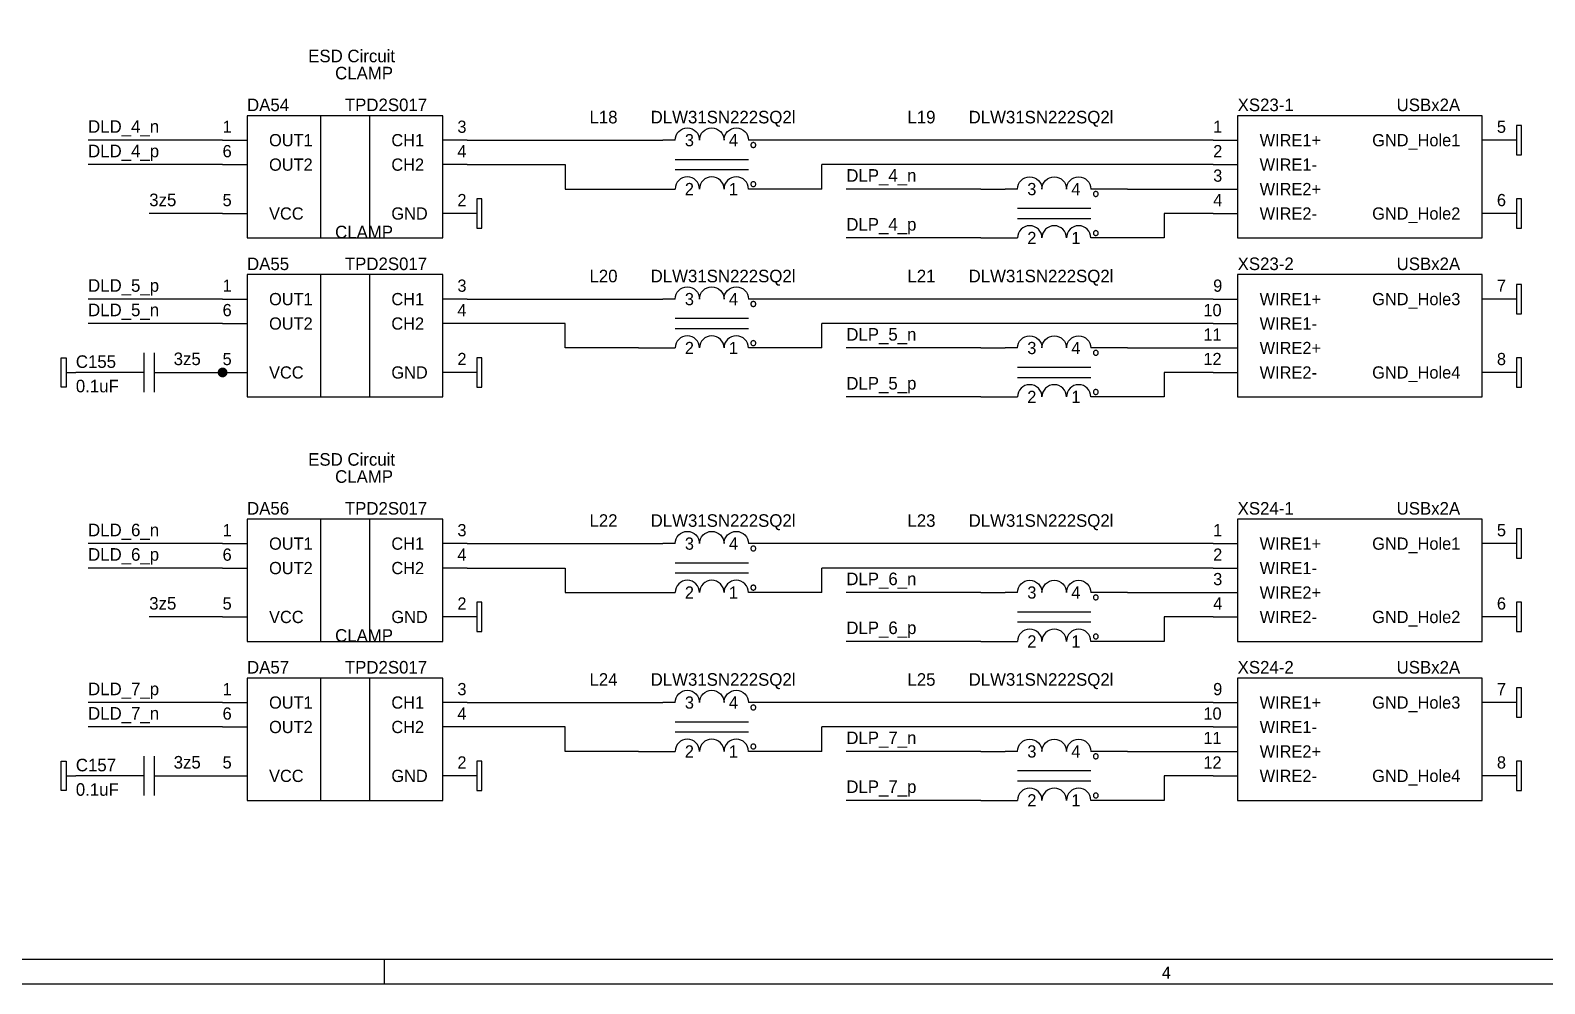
# Model space of a CAD drawing. Extents: x -0.1 to 32.2, y 0.1 to 20.3.
# Drawn here: x 5.11 to 11.31, y 0.1 to 4 of the extents above; entities that cross this region are included whole.
import ezdxf

# ---------------------------------------------------------------- set-up
doc = ezdxf.new("R2010")
doc.units = 0

msp = doc.modelspace()

# ---------------------------------------------------------------- linework, layer by layer
at = {"layer": 'PARTS'}
for p, q in [((5.9, 3.55), (6, 3.55)), ((6.9, 3.55), (6.8, 3.55)), ((7.6, 3.55), (7.7, 3.55)), ((8.2, 3.55), (8.1, 3.55)), ((9.95, 3.55), (10.05, 3.55)), ((11.15, 3.55), (11.05, 3.55)), ((5.9, 3.45), (6, 3.45)), ((6.9, 3.45), (6.8, 3.45)), ((9.95, 3.45), (10.05, 3.45)), ((7.6, 3.35), (7.7, 3.35)), ((8.2, 3.35), (8.1, 3.35)), ((9, 3.35), (9.1, 3.35)), ((9.6, 3.35), (9.5, 3.35)), ((9.95, 3.35), (10.05, 3.35)), ((5.9, 3.25), (6, 3.25)), ((6.9, 3.25), (6.8, 3.25)), ((9.95, 3.25), (10.05, 3.25)), ((11.15, 3.25), (11.05, 3.25)), ((9, 3.15), (9.1, 3.15)), ((9.6, 3.15), (9.5, 3.15)), ((5.9, 2.9), (6, 2.9)), ((6.9, 2.9), (6.8, 2.9)), ((7.6, 2.9), (7.7, 2.9)), ((8.2, 2.9), (8.1, 2.9)), ((9.95, 2.9), (10.05, 2.9)), ((11.15, 2.9), (11.05, 2.9)), ((5.9, 2.8), (6, 2.8)), ((6.9, 2.8), (6.8, 2.8)), ((9.95, 2.8), (10.05, 2.8)), ((7.6, 2.7), (7.7, 2.7)), ((8.2, 2.7), (8.1, 2.7)), ((9, 2.7), (9.1, 2.7)), ((9.6, 2.7), (9.5, 2.7)), ((9.95, 2.7), (10.05, 2.7)), ((5.9, 2.6), (6, 2.6)), ((6.9, 2.6), (6.8, 2.6)), ((9.95, 2.6), (10.05, 2.6)), ((11.15, 2.6), (11.05, 2.6)), ((9, 2.5), (9.1, 2.5)), ((9.6, 2.5), (9.5, 2.5)), ((5.9, 1.9), (6, 1.9)), ((6.9, 1.9), (6.8, 1.9)), ((7.6, 1.9), (7.7, 1.9)), ((8.2, 1.9), (8.1, 1.9)), ((9.95, 1.9), (10.05, 1.9)), ((11.15, 1.9), (11.05, 1.9)), ((5.9, 1.8), (6, 1.8)), ((6.9, 1.8), (6.8, 1.8)), ((9.95, 1.8), (10.05, 1.8)), ((7.6, 1.7), (7.7, 1.7)), ((8.2, 1.7), (8.1, 1.7)), ((9, 1.7), (9.1, 1.7)), ((9.6, 1.7), (9.5, 1.7)), ((9.95, 1.7), (10.05, 1.7)), ((5.9, 1.6), (6, 1.6)), ((6.9, 1.6), (6.8, 1.6)), ((9.95, 1.6), (10.05, 1.6)), ((11.15, 1.6), (11.05, 1.6)), ((9, 1.5), (9.1, 1.5)), ((9.6, 1.5), (9.5, 1.5)), ((5.9, 1.25), (6, 1.25)), ((6.9, 1.25), (6.8, 1.25)), ((7.6, 1.25), (7.7, 1.25)), ((8.2, 1.25), (8.1, 1.25)), ((9.95, 1.25), (10.05, 1.25)), ((11.15, 1.25), (11.05, 1.25)), ((5.9, 1.15), (6, 1.15)), ((6.9, 1.15), (6.8, 1.15)), ((9.95, 1.15), (10.05, 1.15)), ((7.6, 1.05), (7.7, 1.05)), ((8.2, 1.05), (8.1, 1.05)), ((9, 1.05), (9.1, 1.05)), ((9.6, 1.05), (9.5, 1.05)), ((9.95, 1.05), (10.05, 1.05)), ((5.9, 0.95), (6, 0.95)), ((6.9, 0.95), (6.8, 0.95)), ((9.95, 0.95), (10.05, 0.95)), ((11.15, 0.95), (11.05, 0.95)), ((9, 0.85), (9.1, 0.85)), ((9.6, 0.85), (9.5, 0.85))]:
    msp.add_line(p, q, dxfattribs=at)
for points in [[(6.8, 3.65), (6, 3.65), (6, 3.15), (6.8, 3.15)], [(11.05, 3.65), (10.05, 3.65), (10.05, 3.15), (11.05, 3.15)], [(6.8, 3), (6, 3), (6, 2.5), (6.8, 2.5)], [(11.05, 3), (10.05, 3), (10.05, 2.5), (11.05, 2.5)], [(6.8, 2), (6, 2), (6, 1.5), (6.8, 1.5)], [(11.05, 2), (10.05, 2), (10.05, 1.5), (11.05, 1.5)], [(6.8, 1.35), (6, 1.35), (6, 0.85), (6.8, 0.85)], [(11.05, 1.35), (10.05, 1.35), (10.05, 0.85), (11.05, 0.85)]]:
    msp.add_lwpolyline(points, close=True, dxfattribs=at)
for points in [[(6.3, 3.65), (6.3, 3.15)], [(6.5, 3.65), (6.5, 3.15)], [(11.21, 3.61), (11.19, 3.61)], [(11.19, 3.61), (11.19, 3.49)], [(11.21, 3.49), (11.21, 3.61)], [(7.75, 3.55), (7.7, 3.55)], [(8.1, 3.55), (8.05, 3.55)], [(11.19, 3.55), (11.15, 3.55)], [(8.05, 3.47), (7.75, 3.47)], [(11.19, 3.49), (11.21, 3.49)], [(7.75, 3.43), (8.05, 3.43)], [(7.7, 3.35), (7.75, 3.35)], [(8.1, 3.35), (8.05, 3.35)], [(9.15, 3.35), (9.1, 3.35)], [(9.5, 3.35), (9.45, 3.35)], [(6.96, 3.31), (6.94, 3.31)], [(6.94, 3.31), (6.94, 3.19)], [(6.96, 3.19), (6.96, 3.31)], [(11.21, 3.31), (11.19, 3.31)], [(11.19, 3.31), (11.19, 3.19)], [(11.21, 3.19), (11.21, 3.31)], [(6.94, 3.25), (6.9, 3.25)], [(9.45, 3.27), (9.15, 3.27)], [(9.15, 3.23), (9.45, 3.23)], [(11.19, 3.25), (11.15, 3.25)], [(6.94, 3.19), (6.96, 3.19)], [(11.19, 3.19), (11.21, 3.19)], [(9.1, 3.15), (9.15, 3.15)], [(9.5, 3.15), (9.45, 3.15)], [(6.3, 3), (6.3, 2.5)], [(6.5, 3), (6.5, 2.5)], [(11.21, 2.96), (11.19, 2.96)], [(11.19, 2.96), (11.19, 2.84)], [(11.21, 2.84), (11.21, 2.96)], [(7.75, 2.9), (7.7, 2.9)], [(8.1, 2.9), (8.05, 2.9)], [(11.19, 2.9), (11.15, 2.9)], [(8.05, 2.82), (7.75, 2.82)], [(11.19, 2.84), (11.21, 2.84)], [(7.75, 2.78), (8.05, 2.78)], [(5.58, 2.52), (5.58, 2.68)], [(5.62, 2.68), (5.62, 2.52)], [(7.7, 2.7), (7.75, 2.7)], [(8.1, 2.7), (8.05, 2.7)], [(9.15, 2.7), (9.1, 2.7)], [(9.5, 2.7), (9.45, 2.7)], [(5.24, 2.54), (5.24, 2.66)], [(5.24, 2.66), (5.26, 2.66)], [(5.26, 2.66), (5.26, 2.54)], [(6.96, 2.66), (6.94, 2.66)], [(6.94, 2.66), (6.94, 2.54)], [(6.96, 2.54), (6.96, 2.66)], [(9.45, 2.62), (9.15, 2.62)], [(11.21, 2.66), (11.19, 2.66)], [(11.19, 2.66), (11.19, 2.54)], [(11.21, 2.54), (11.21, 2.66)], [(5.26, 2.54), (5.24, 2.54)], [(5.26, 2.6), (5.3, 2.6)], [(5.58, 2.6), (5.5, 2.6)], [(5.62, 2.6), (5.7, 2.6)], [(6.94, 2.6), (6.9, 2.6)], [(6.94, 2.54), (6.96, 2.54)], [(9.15, 2.58), (9.45, 2.58)], [(11.19, 2.6), (11.15, 2.6)], [(11.19, 2.54), (11.21, 2.54)], [(9.1, 2.5), (9.15, 2.5)], [(9.5, 2.5), (9.45, 2.5)], [(6.3, 2), (6.3, 1.5)], [(6.5, 2), (6.5, 1.5)], [(11.21, 1.96), (11.19, 1.96)], [(11.19, 1.96), (11.19, 1.84)], [(11.21, 1.84), (11.21, 1.96)], [(7.75, 1.9), (7.7, 1.9)], [(8.1, 1.9), (8.05, 1.9)], [(11.19, 1.9), (11.15, 1.9)], [(8.05, 1.82), (7.75, 1.82)], [(11.19, 1.84), (11.21, 1.84)], [(7.75, 1.78), (8.05, 1.78)], [(7.7, 1.7), (7.75, 1.7)], [(8.1, 1.7), (8.05, 1.7)], [(9.15, 1.7), (9.1, 1.7)], [(9.5, 1.7), (9.45, 1.7)], [(6.96, 1.66), (6.94, 1.66)], [(6.94, 1.66), (6.94, 1.54)], [(6.96, 1.54), (6.96, 1.66)], [(9.45, 1.62), (9.15, 1.62)], [(11.21, 1.66), (11.19, 1.66)], [(11.19, 1.66), (11.19, 1.54)], [(11.21, 1.54), (11.21, 1.66)], [(6.94, 1.6), (6.9, 1.6)], [(9.15, 1.58), (9.45, 1.58)], [(11.19, 1.6), (11.15, 1.6)], [(6.94, 1.54), (6.96, 1.54)], [(9.1, 1.5), (9.15, 1.5)], [(9.5, 1.5), (9.45, 1.5)], [(11.19, 1.54), (11.21, 1.54)], [(6.3, 1.35), (6.3, 0.85)], [(6.5, 1.35), (6.5, 0.85)], [(11.21, 1.31), (11.19, 1.31)], [(11.19, 1.31), (11.19, 1.19)], [(11.21, 1.19), (11.21, 1.31)], [(7.75, 1.25), (7.7, 1.25)], [(8.1, 1.25), (8.05, 1.25)], [(11.19, 1.25), (11.15, 1.25)], [(11.19, 1.19), (11.21, 1.19)], [(8.05, 1.17), (7.75, 1.17)], [(7.75, 1.13), (8.05, 1.13)], [(5.24, 0.89), (5.24, 1.01)], [(5.24, 1.01), (5.26, 1.01)], [(5.26, 1.01), (5.26, 0.89)], [(5.58, 0.87), (5.58, 1.03)], [(5.62, 1.03), (5.62, 0.87)], [(6.96, 1.01), (6.94, 1.01)], [(6.94, 1.01), (6.94, 0.89)], [(6.96, 0.89), (6.96, 1.01)], [(7.7, 1.05), (7.75, 1.05)], [(8.1, 1.05), (8.05, 1.05)], [(9.15, 1.05), (9.1, 1.05)], [(9.5, 1.05), (9.45, 1.05)], [(11.21, 1.01), (11.19, 1.01)], [(11.19, 1.01), (11.19, 0.89)], [(11.21, 0.89), (11.21, 1.01)], [(5.26, 0.95), (5.3, 0.95)], [(5.58, 0.95), (5.5, 0.95)], [(5.62, 0.95), (5.7, 0.95)], [(6.94, 0.95), (6.9, 0.95)], [(9.45, 0.97), (9.15, 0.97)], [(9.15, 0.93), (9.45, 0.93)], [(11.19, 0.95), (11.15, 0.95)], [(5.26, 0.89), (5.24, 0.89)], [(6.94, 0.89), (6.96, 0.89)], [(11.19, 0.89), (11.21, 0.89)], [(9.1, 0.85), (9.15, 0.85)], [(9.5, 0.85), (9.45, 0.85)]]:
    msp.add_lwpolyline(points, dxfattribs=at)
for points in [[(7.75, 3.55, -1), (7.85, 3.55)], [(7.85, 3.55, -1), (7.95, 3.55)], [(7.95, 3.55, -1), (8.05, 3.55)], [(7.85, 3.35, 1), (7.75, 3.35)], [(7.95, 3.35, 1), (7.85, 3.35)], [(8.05, 3.35, 1), (7.95, 3.35)], [(9.15, 3.35, -1), (9.25, 3.35)], [(9.25, 3.35, -1), (9.35, 3.35)], [(9.35, 3.35, -1), (9.45, 3.35)], [(9.25, 3.15, 1), (9.15, 3.15)], [(9.35, 3.15, 1), (9.25, 3.15)], [(9.45, 3.15, 1), (9.35, 3.15)], [(7.75, 2.9, -1), (7.85, 2.9)], [(7.85, 2.9, -1), (7.95, 2.9)], [(7.95, 2.9, -1), (8.05, 2.9)], [(7.85, 2.7, 1), (7.75, 2.7)], [(7.95, 2.7, 1), (7.85, 2.7)], [(8.05, 2.7, 1), (7.95, 2.7)], [(9.15, 2.7, -1), (9.25, 2.7)], [(9.25, 2.7, -1), (9.35, 2.7)], [(9.35, 2.7, -1), (9.45, 2.7)], [(9.25, 2.5, 1), (9.15, 2.5)], [(9.35, 2.5, 1), (9.25, 2.5)], [(9.45, 2.5, 1), (9.35, 2.5)], [(7.75, 1.9, -1), (7.85, 1.9)], [(7.85, 1.9, -1), (7.95, 1.9)], [(7.95, 1.9, -1), (8.05, 1.9)], [(7.85, 1.7, 1), (7.75, 1.7)], [(7.95, 1.7, 1), (7.85, 1.7)], [(8.05, 1.7, 1), (7.95, 1.7)], [(9.15, 1.7, -1), (9.25, 1.7)], [(9.25, 1.7, -1), (9.35, 1.7)], [(9.35, 1.7, -1), (9.45, 1.7)], [(9.25, 1.5, 1), (9.15, 1.5)], [(9.35, 1.5, 1), (9.25, 1.5)], [(9.45, 1.5, 1), (9.35, 1.5)], [(7.75, 1.25, -1), (7.85, 1.25)], [(7.85, 1.25, -1), (7.95, 1.25)], [(7.95, 1.25, -1), (8.05, 1.25)], [(7.85, 1.05, 1), (7.75, 1.05)], [(7.95, 1.05, 1), (7.85, 1.05)], [(8.05, 1.05, 1), (7.95, 1.05)], [(9.15, 1.05, -1), (9.25, 1.05)], [(9.25, 1.05, -1), (9.35, 1.05)], [(9.35, 1.05, -1), (9.45, 1.05)], [(9.25, 0.85, 1), (9.15, 0.85)], [(9.35, 0.85, 1), (9.25, 0.85)], [(9.45, 0.85, 1), (9.35, 0.85)]]:
    msp.add_lwpolyline(points, format="xyb", dxfattribs=at)
for points in [[(8.08, 3.53, 0.0985), (8.0792, 3.5338, 0.0985), (8.0771, 3.5371, 0.0985), (8.0738, 3.5392, 0.0985), (8.07, 3.54, 0.0985), (8.0662, 3.5392, 0.0985), (8.0629, 3.5371, 0.0985), (8.0608, 3.5338, 0.0985), (8.06, 3.53, 0.0985), (8.0608, 3.5262, 0.0985), (8.0629, 3.5229, 0.0985), (8.0662, 3.5208, 0.0985), (8.07, 3.52, 0.0985), (8.0738, 3.5208, 0.0985), (8.0771, 3.5229, 0.0985), (8.0792, 3.5262, 0.0985)], [(8.08, 3.37, 0.0985), (8.0792, 3.3738, 0.0985), (8.0771, 3.3771, 0.0985), (8.0738, 3.3792, 0.0985), (8.07, 3.38, 0.0985), (8.0662, 3.3792, 0.0985), (8.0629, 3.3771, 0.0985), (8.0608, 3.3738, 0.0985), (8.06, 3.37, 0.0985), (8.0608, 3.3662, 0.0985), (8.0629, 3.3629, 0.0985), (8.0662, 3.3608, 0.0985), (8.07, 3.36, 0.0985), (8.0738, 3.3608, 0.0985), (8.0771, 3.3629, 0.0985), (8.0792, 3.3662, 0.0985)], [(9.48, 3.33, 0.0985), (9.4792, 3.3338, 0.0985), (9.4771, 3.3371, 0.0985), (9.4738, 3.3392, 0.0985), (9.47, 3.34, 0.0985), (9.4662, 3.3392, 0.0985), (9.4629, 3.3371, 0.0985), (9.4608, 3.3338, 0.0985), (9.46, 3.33, 0.0985), (9.4608, 3.3262, 0.0985), (9.4629, 3.3229, 0.0985), (9.4662, 3.3208, 0.0985), (9.47, 3.32, 0.0985), (9.4738, 3.3208, 0.0985), (9.4771, 3.3229, 0.0985), (9.4792, 3.3262, 0.0985)], [(9.48, 3.17, 0.0985), (9.4792, 3.1738, 0.0985), (9.4771, 3.1771, 0.0985), (9.4738, 3.1792, 0.0985), (9.47, 3.18, 0.0985), (9.4662, 3.1792, 0.0985), (9.4629, 3.1771, 0.0985), (9.4608, 3.1738, 0.0985), (9.46, 3.17, 0.0985), (9.4608, 3.1662, 0.0985), (9.4629, 3.1629, 0.0985), (9.4662, 3.1608, 0.0985), (9.47, 3.16, 0.0985), (9.4738, 3.1608, 0.0985), (9.4771, 3.1629, 0.0985), (9.4792, 3.1662, 0.0985)], [(8.08, 2.88, 0.0985), (8.0792, 2.8838, 0.0985), (8.0771, 2.8871, 0.0985), (8.0738, 2.8892, 0.0985), (8.07, 2.89, 0.0985), (8.0662, 2.8892, 0.0985), (8.0629, 2.8871, 0.0985), (8.0608, 2.8838, 0.0985), (8.06, 2.88, 0.0985), (8.0608, 2.8762, 0.0985), (8.0629, 2.8729, 0.0985), (8.0662, 2.8708, 0.0985), (8.07, 2.87, 0.0985), (8.0738, 2.8708, 0.0985), (8.0771, 2.8729, 0.0985), (8.0792, 2.8762, 0.0985)], [(8.08, 2.72, 0.0985), (8.0792, 2.7238, 0.0985), (8.0771, 2.7271, 0.0985), (8.0738, 2.7292, 0.0985), (8.07, 2.73, 0.0985), (8.0662, 2.7292, 0.0985), (8.0629, 2.7271, 0.0985), (8.0608, 2.7238, 0.0985), (8.06, 2.72, 0.0985), (8.0608, 2.7162, 0.0985), (8.0629, 2.7129, 0.0985), (8.0662, 2.7108, 0.0985), (8.07, 2.71, 0.0985), (8.0738, 2.7108, 0.0985), (8.0771, 2.7129, 0.0985), (8.0792, 2.7162, 0.0985)], [(9.48, 2.68, 0.0985), (9.4792, 2.6838, 0.0985), (9.4771, 2.6871, 0.0985), (9.4738, 2.6892, 0.0985), (9.47, 2.69, 0.0985), (9.4662, 2.6892, 0.0985), (9.4629, 2.6871, 0.0985), (9.4608, 2.6838, 0.0985), (9.46, 2.68, 0.0985), (9.4608, 2.6762, 0.0985), (9.4629, 2.6729, 0.0985), (9.4662, 2.6708, 0.0985), (9.47, 2.67, 0.0985), (9.4738, 2.6708, 0.0985), (9.4771, 2.6729, 0.0985), (9.4792, 2.6762, 0.0985)], [(9.48, 2.52, 0.0985), (9.4792, 2.5238, 0.0985), (9.4771, 2.5271, 0.0985), (9.4738, 2.5292, 0.0985), (9.47, 2.53, 0.0985), (9.4662, 2.5292, 0.0985), (9.4629, 2.5271, 0.0985), (9.4608, 2.5238, 0.0985), (9.46, 2.52, 0.0985), (9.4608, 2.5162, 0.0985), (9.4629, 2.5129, 0.0985), (9.4662, 2.5108, 0.0985), (9.47, 2.51, 0.0985), (9.4738, 2.5108, 0.0985), (9.4771, 2.5129, 0.0985), (9.4792, 2.5162, 0.0985)], [(8.08, 1.88, 0.0985), (8.0792, 1.8838, 0.0985), (8.0771, 1.8871, 0.0985), (8.0738, 1.8892, 0.0985), (8.07, 1.89, 0.0985), (8.0662, 1.8892, 0.0985), (8.0629, 1.8871, 0.0985), (8.0608, 1.8838, 0.0985), (8.06, 1.88, 0.0985), (8.0608, 1.8762, 0.0985), (8.0629, 1.8729, 0.0985), (8.0662, 1.8708, 0.0985), (8.07, 1.87, 0.0985), (8.0738, 1.8708, 0.0985), (8.0771, 1.8729, 0.0985), (8.0792, 1.8762, 0.0985)], [(8.08, 1.72, 0.0985), (8.0792, 1.7238, 0.0985), (8.0771, 1.7271, 0.0985), (8.0738, 1.7292, 0.0985), (8.07, 1.73, 0.0985), (8.0662, 1.7292, 0.0985), (8.0629, 1.7271, 0.0985), (8.0608, 1.7238, 0.0985), (8.06, 1.72, 0.0985), (8.0608, 1.7162, 0.0985), (8.0629, 1.7129, 0.0985), (8.0662, 1.7108, 0.0985), (8.07, 1.71, 0.0985), (8.0738, 1.7108, 0.0985), (8.0771, 1.7129, 0.0985), (8.0792, 1.7162, 0.0985)], [(9.48, 1.68, 0.0985), (9.4792, 1.6838, 0.0985), (9.4771, 1.6871, 0.0985), (9.4738, 1.6892, 0.0985), (9.47, 1.69, 0.0985), (9.4662, 1.6892, 0.0985), (9.4629, 1.6871, 0.0985), (9.4608, 1.6838, 0.0985), (9.46, 1.68, 0.0985), (9.4608, 1.6762, 0.0985), (9.4629, 1.6729, 0.0985), (9.4662, 1.6708, 0.0985), (9.47, 1.67, 0.0985), (9.4738, 1.6708, 0.0985), (9.4771, 1.6729, 0.0985), (9.4792, 1.6762, 0.0985)], [(9.48, 1.52, 0.0985), (9.4792, 1.5238, 0.0985), (9.4771, 1.5271, 0.0985), (9.4738, 1.5292, 0.0985), (9.47, 1.53, 0.0985), (9.4662, 1.5292, 0.0985), (9.4629, 1.5271, 0.0985), (9.4608, 1.5238, 0.0985), (9.46, 1.52, 0.0985), (9.4608, 1.5162, 0.0985), (9.4629, 1.5129, 0.0985), (9.4662, 1.5108, 0.0985), (9.47, 1.51, 0.0985), (9.4738, 1.5108, 0.0985), (9.4771, 1.5129, 0.0985), (9.4792, 1.5162, 0.0985)], [(8.08, 1.23, 0.0985), (8.0792, 1.2338, 0.0985), (8.0771, 1.2371, 0.0985), (8.0738, 1.2392, 0.0985), (8.07, 1.24, 0.0985), (8.0662, 1.2392, 0.0985), (8.0629, 1.2371, 0.0985), (8.0608, 1.2338, 0.0985), (8.06, 1.23, 0.0985), (8.0608, 1.2262, 0.0985), (8.0629, 1.2229, 0.0985), (8.0662, 1.2208, 0.0985), (8.07, 1.22, 0.0985), (8.0738, 1.2208, 0.0985), (8.0771, 1.2229, 0.0985), (8.0792, 1.2262, 0.0985)], [(8.08, 1.07, 0.0985), (8.0792, 1.0738, 0.0985), (8.0771, 1.0771, 0.0985), (8.0738, 1.0792, 0.0985), (8.07, 1.08, 0.0985), (8.0662, 1.0792, 0.0985), (8.0629, 1.0771, 0.0985), (8.0608, 1.0738, 0.0985), (8.06, 1.07, 0.0985), (8.0608, 1.0662, 0.0985), (8.0629, 1.0629, 0.0985), (8.0662, 1.0608, 0.0985), (8.07, 1.06, 0.0985), (8.0738, 1.0608, 0.0985), (8.0771, 1.0629, 0.0985), (8.0792, 1.0662, 0.0985)], [(9.48, 1.03, 0.0985), (9.4792, 1.0338, 0.0985), (9.4771, 1.0371, 0.0985), (9.4738, 1.0392, 0.0985), (9.47, 1.04, 0.0985), (9.4662, 1.0392, 0.0985), (9.4629, 1.0371, 0.0985), (9.4608, 1.0338, 0.0985), (9.46, 1.03, 0.0985), (9.4608, 1.0262, 0.0985), (9.4629, 1.0229, 0.0985), (9.4662, 1.0208, 0.0985), (9.47, 1.02, 0.0985), (9.4738, 1.0208, 0.0985), (9.4771, 1.0229, 0.0985), (9.4792, 1.0262, 0.0985)], [(9.48, 0.87, 0.0985), (9.4792, 0.8738, 0.0985), (9.4771, 0.8771, 0.0985), (9.4738, 0.8792, 0.0985), (9.47, 0.88, 0.0985), (9.4662, 0.8792, 0.0985), (9.4629, 0.8771, 0.0985), (9.4608, 0.8738, 0.0985), (9.46, 0.87, 0.0985), (9.4608, 0.8662, 0.0985), (9.4629, 0.8629, 0.0985), (9.4662, 0.8608, 0.0985), (9.47, 0.86, 0.0985), (9.4738, 0.8608, 0.0985), (9.4771, 0.8629, 0.0985), (9.4792, 0.8662, 0.0985)]]:
    msp.add_lwpolyline(points, format="xyb", close=True, dxfattribs=at)
at = {"layer": 'TITLE'}
for points in [[(-0.1, 0.1), (32.1, 0.1), (32.1, 20.3), (-0.1, 20.3)], [(0, 0.2), (32, 0.2), (32, 20.2), (0, 20.2)]]:
    msp.add_lwpolyline(points, close=True, dxfattribs=at)
msp.add_lwpolyline([(6.56, 0.2), (6.56, 0.1)], dxfattribs=at)
at = {"layer": 'WIRE'}
for points in [[(5.9, 3.55), (5.35, 3.55)], [(6.9, 3.55), (7.6, 3.55)], [(9.95, 3.55), (8.2, 3.55)], [(5.9, 3.45), (5.35, 3.45)], [(6.9, 3.45), (7.3, 3.45)], [(7.3, 3.45), (7.3, 3.35)], [(8.35, 3.35), (8.35, 3.45)], [(9.95, 3.45), (8.35, 3.45)], [(7.3, 3.35), (7.6, 3.35)], [(8.35, 3.35), (8.2, 3.35)], [(9, 3.35), (8.45, 3.35)], [(9.6, 3.35), (9.95, 3.35)], [(5.9, 3.25), (5.6, 3.25)], [(9.95, 3.25), (9.75, 3.25)], [(9.75, 3.25), (9.75, 3.15)], [(9, 3.15), (8.45, 3.15)], [(9.75, 3.15), (9.6, 3.15)], [(5.9, 2.9), (5.35, 2.9)], [(6.9, 2.9), (7.6, 2.9)], [(9.95, 2.9), (8.2, 2.9)], [(5.9, 2.8), (5.35, 2.8)], [(7.3, 2.8), (6.9, 2.8)], [(7.3, 2.7), (7.3, 2.8)], [(8.35, 2.7), (8.35, 2.8)], [(9.95, 2.8), (8.35, 2.8)], [(7.6, 2.7), (7.3, 2.7)], [(8.35, 2.7), (8.2, 2.7)], [(9, 2.7), (8.45, 2.7)], [(9.6, 2.7), (9.95, 2.7)], [(5.5, 2.6), (5.3, 2.6)], [(5.7, 2.6), (5.9, 2.6)], [(5.9, 2.6), (5.95, 2.6)], [(9.95, 2.6), (9.75, 2.6)], [(9.75, 2.6), (9.75, 2.5)], [(9, 2.5), (8.45, 2.5)], [(9.75, 2.5), (9.6, 2.5)], [(5.9, 1.9), (5.35, 1.9)], [(6.9, 1.9), (7.6, 1.9)], [(9.95, 1.9), (8.2, 1.9)], [(5.9, 1.8), (5.35, 1.8)], [(6.9, 1.8), (7.3, 1.8)], [(7.3, 1.8), (7.3, 1.7)], [(8.35, 1.7), (8.35, 1.8)], [(9.95, 1.8), (8.35, 1.8)], [(7.3, 1.7), (7.6, 1.7)], [(8.35, 1.7), (8.2, 1.7)], [(9, 1.7), (8.45, 1.7)], [(9.6, 1.7), (9.95, 1.7)], [(5.9, 1.6), (5.6, 1.6)], [(9.95, 1.6), (9.75, 1.6)], [(9.75, 1.6), (9.75, 1.5)], [(9, 1.5), (8.45, 1.5)], [(9.75, 1.5), (9.6, 1.5)], [(5.9, 1.25), (5.35, 1.25)], [(6.9, 1.25), (7.6, 1.25)], [(9.95, 1.25), (8.2, 1.25)], [(5.9, 1.15), (5.35, 1.15)], [(7.3, 1.15), (6.9, 1.15)], [(7.3, 1.05), (7.3, 1.15)], [(8.35, 1.05), (8.35, 1.15)], [(9.95, 1.15), (8.35, 1.15)], [(7.6, 1.05), (7.3, 1.05)], [(8.35, 1.05), (8.2, 1.05)], [(9, 1.05), (8.45, 1.05)], [(9.6, 1.05), (9.95, 1.05)], [(5.5, 0.95), (5.3, 0.95)], [(5.7, 0.95), (5.9, 0.95)], [(9.95, 0.95), (9.75, 0.95)], [(9.75, 0.95), (9.75, 0.85)], [(9, 0.85), (8.45, 0.85)], [(9.75, 0.85), (9.6, 0.85)]]:
    msp.add_lwpolyline(points, dxfattribs=at)
at = {"layer": 'WIRE', "const_width": 0.02}
msp.add_lwpolyline([(5.89, 2.6, 1), (5.91, 2.6, 1)], format="xyb", close=True, dxfattribs=at)

# ---------------------------------------------------------------- texts
at = {"layer": 'COMMENTS'}
for p in [(6.25, 3.8686), (6.25, 2.2186)]:
    msp.add_text('ESD Circuit', height=0.0514, dxfattribs=at).set_placement(p)
at = {"layer": 'PARTS'}
for s, p in [('1', (5.9, 3.58)), ('3', (6.86, 3.58)), ('1', (9.95, 3.58)), ('5', (11.11, 3.58)), ('6', (5.9, 3.48)), ('OUT1', (6.09, 3.525)), ('CH1', (6.59, 3.525)), ('4', (6.86, 3.48)), ('3', (7.79, 3.525)), ('4', (7.97, 3.525)), ('2', (9.95, 3.48)), ('WIRE1+', (10.14, 3.525)), ('GND_Hole1', (10.6, 3.525)), ('OUT2', (6.09, 3.425)), ('CH2', (6.59, 3.425)), ('WIRE1-', (10.14, 3.425)), ('3', (9.95, 3.38)), ('2', (7.79, 3.325)), ('1', (7.97, 3.325)), ('3', (9.19, 3.325)), ('4', (9.37, 3.325)), ('WIRE2+', (10.14, 3.325)), ('5', (5.9, 3.28)), ('2', (6.86, 3.28)), ('4', (9.95, 3.28)), ('6', (11.11, 3.28)), ('VCC', (6.09, 3.225)), ('GND', (6.59, 3.225)), ('WIRE2-', (10.14, 3.225)), ('GND_Hole2', (10.6, 3.225)), ('2', (9.19, 3.125)), ('1', (9.37, 3.125)), ('1', (5.9, 2.93)), ('3', (6.86, 2.93)), ('9', (9.95, 2.93)), ('7', (11.11, 2.93)), ('OUT1', (6.09, 2.875)), ('CH1', (6.59, 2.875)), ('3', (7.79, 2.875)), ('4', (7.97, 2.875)), ('WIRE1+', (10.14, 2.875)), ('GND_Hole3', (10.6, 2.875)), ('6', (5.9, 2.83)), ('4', (6.86, 2.83)), ('10', (9.91, 2.83)), ('OUT2', (6.09, 2.775)), ('CH2', (6.59, 2.775)), ('WIRE1-', (10.14, 2.775)), ('2', (7.79, 2.675)), ('1', (7.97, 2.675)), ('3', (9.19, 2.675)), ('4', (9.37, 2.675)), ('11', (9.91, 2.73)), ('WIRE2+', (10.14, 2.675)), ('5', (5.9, 2.63)), ('2', (6.86, 2.63)), ('12', (9.91, 2.63)), ('8', (11.11, 2.63)), ('VCC', (6.09, 2.575)), ('GND', (6.59, 2.575)), ('WIRE2-', (10.14, 2.575)), ('GND_Hole4', (10.6, 2.575)), ('2', (9.19, 2.475)), ('1', (9.37, 2.475)), ('1', (5.9, 1.93)), ('OUT1', (6.09, 1.875)), ('CH1', (6.59, 1.875)), ('3', (6.86, 1.93)), ('3', (7.79, 1.875)), ('4', (7.97, 1.875)), ('1', (9.95, 1.93)), ('WIRE1+', (10.14, 1.875)), ('GND_Hole1', (10.6, 1.875)), ('5', (11.11, 1.93)), ('6', (5.9, 1.83)), ('4', (6.86, 1.83)), ('2', (9.95, 1.83)), ('OUT2', (6.09, 1.775)), ('CH2', (6.59, 1.775)), ('WIRE1-', (10.14, 1.775)), ('3', (9.95, 1.73)), ('5', (5.9, 1.63)), ('2', (6.86, 1.63)), ('2', (7.79, 1.675)), ('1', (7.97, 1.675)), ('3', (9.19, 1.675)), ('4', (9.37, 1.675)), ('4', (9.95, 1.63)), ('WIRE2+', (10.14, 1.675)), ('6', (11.11, 1.63)), ('VCC', (6.09, 1.575)), ('GND', (6.59, 1.575)), ('WIRE2-', (10.14, 1.575)), ('GND_Hole2', (10.6, 1.575)), ('2', (9.19, 1.475)), ('1', (9.37, 1.475)), ('1', (5.9, 1.28)), ('3', (6.86, 1.28)), ('9', (9.95, 1.28)), ('7', (11.11, 1.28)), ('OUT1', (6.09, 1.225)), ('CH1', (6.59, 1.225)), ('3', (7.79, 1.225)), ('4', (7.97, 1.225)), ('WIRE1+', (10.14, 1.225)), ('GND_Hole3', (10.6, 1.225)), ('6', (5.9, 1.18)), ('4', (6.86, 1.18)), ('10', (9.91, 1.18)), ('OUT2', (6.09, 1.125)), ('CH2', (6.59, 1.125)), ('11', (9.91, 1.08)), ('WIRE1-', (10.14, 1.125)), ('2', (7.79, 1.025)), ('1', (7.97, 1.025)), ('3', (9.19, 1.025)), ('4', (9.37, 1.025)), ('WIRE2+', (10.14, 1.025)), ('5', (5.9, 0.98)), ('2', (6.86, 0.98)), ('12', (9.91, 0.98)), ('8', (11.11, 0.98)), ('VCC', (6.09, 0.925)), ('GND', (6.59, 0.925)), ('WIRE2-', (10.14, 0.925)), ('GND_Hole4', (10.6, 0.925)), ('2', (9.19, 0.825)), ('1', (9.37, 0.825))]:
    msp.add_text(s, height=0.05, dxfattribs=at).set_placement(p)
at = {"layer": 'PARTTEXT'}
for s, p in [('CLAMP', (6.36, 3.7986)), ('DA54', (6, 3.6686)), ('TPD2S017', (6.4, 3.6686)), ('XS23-1', (10.05, 3.6686)), ('USBx2A', (10.7, 3.6686)), ('L18', (7.4, 3.6186)), ('DLW31SN222SQ2l', (7.65, 3.6186)), ('L19', (8.7, 3.6186)), ('DLW31SN222SQ2l', (8.95, 3.6186)), ('CLAMP', (6.36, 3.1486)), ('DA55', (6, 3.0186)), ('TPD2S017', (6.4, 3.0186)), ('XS23-2', (10.05, 3.0186)), ('USBx2A', (10.7, 3.0186)), ('L20', (7.4, 2.9686)), ('DLW31SN222SQ2l', (7.65, 2.9686)), ('L21', (8.7, 2.9686)), ('DLW31SN222SQ2l', (8.95, 2.9686)), ('C155', (5.3, 2.6186)), ('0.1uF', (5.3, 2.5186)), ('CLAMP', (6.36, 2.1486)), ('DA56', (6, 2.0186)), ('TPD2S017', (6.4, 2.0186)), ('XS24-1', (10.05, 2.0186)), ('USBx2A', (10.7, 2.0186)), ('L22', (7.4, 1.9686)), ('DLW31SN222SQ2l', (7.65, 1.9686)), ('L23', (8.7, 1.9686)), ('DLW31SN222SQ2l', (8.95, 1.9686)), ('CLAMP', (6.36, 1.4986)), ('DA57', (6, 1.3686)), ('TPD2S017', (6.4, 1.3686)), ('L24', (7.4, 1.3186)), ('DLW31SN222SQ2l', (7.65, 1.3186)), ('L25', (8.7, 1.3186)), ('DLW31SN222SQ2l', (8.95, 1.3186)), ('XS24-2', (10.05, 1.3686)), ('USBx2A', (10.7, 1.3686)), ('C157', (5.3, 0.9686)), ('0.1uF', (5.3, 0.8686))]:
    msp.add_text(s, height=0.0514, dxfattribs=at).set_placement(p)
at = {"layer": 'TITLE'}
msp.add_text('4', height=0.05, dxfattribs=at).set_placement((9.74, 0.12))
at = {"layer": 'WIRETEXT'}
for s, p in [('DLD_4_n', (5.35, 3.58)), ('DLD_4_p', (5.35, 3.48)), ('DLP_4_n', (8.45, 3.38)), ('3z5', (5.6, 3.28)), ('DLP_4_p', (8.45, 3.18)), ('DLD_5_p', (5.35, 2.93)), ('DLD_5_n', (5.35, 2.83)), ('DLP_5_n', (8.45, 2.73)), ('3z5', (5.7, 2.63)), ('DLP_5_p', (8.45, 2.53)), ('DLD_6_n', (5.35, 1.93)), ('DLD_6_p', (5.35, 1.83)), ('DLP_6_n', (8.45, 1.73)), ('3z5', (5.6, 1.63)), ('DLP_6_p', (8.45, 1.53)), ('DLD_7_p', (5.35, 1.28)), ('DLD_7_n', (5.35, 1.18)), ('DLP_7_n', (8.45, 1.08)), ('3z5', (5.7, 0.98)), ('DLP_7_p', (8.45, 0.88))]:
    msp.add_text(s, height=0.0514, dxfattribs=at).set_placement(p)

doc.saveas('drawing.dxf')
